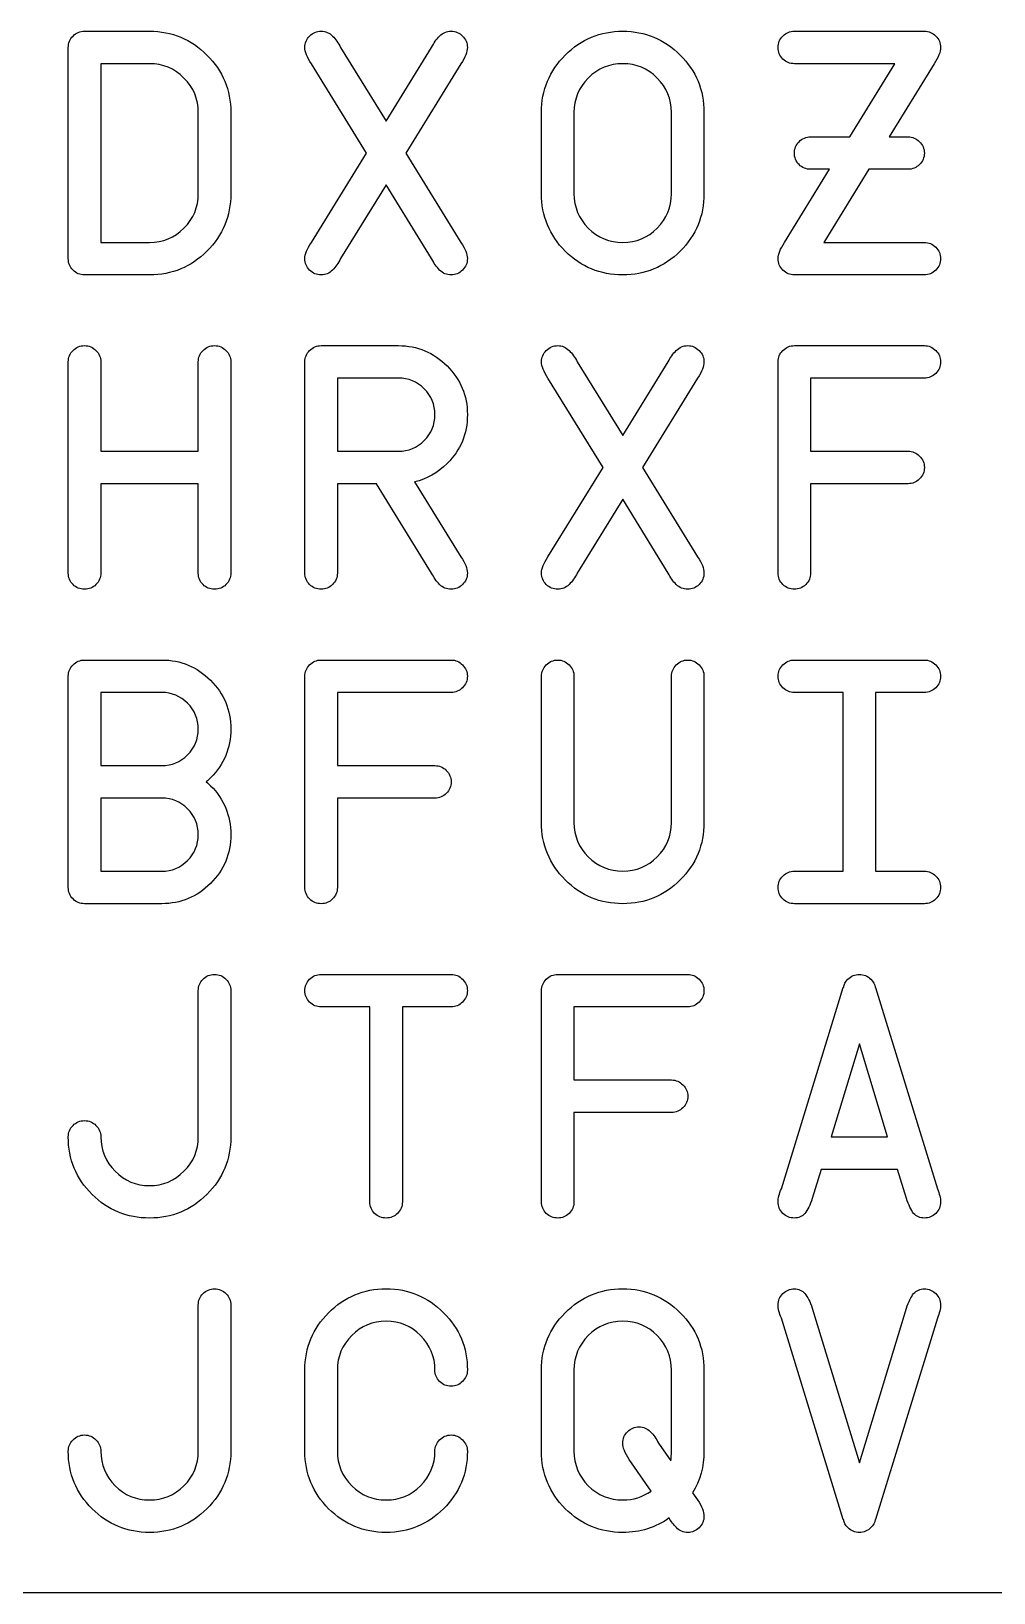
# Model space of a CAD drawing. Extents: x 0.3 to 81.7, y -40.7 to 31.5.
# Drawn here: x 19.99 to 28.63, y 2.86 to 16.88 of the extents above; entities that cross this region are included whole.
import ezdxf

# ---------------------------------------------------------------- set-up
doc = ezdxf.new("R2010")
doc.units = 0
doc.layers.add('Layer_1', color=7, linetype='CONTINUOUS')

msp = doc.modelspace()

# ---------------------------------------------------------------- linework, layer by layer
at = {"layer": 'Layer_1', "color": 7}
for p, q in [((20.465923, 16.876918), (21.049293, 16.876918)), ((26.836319, 16.876918), (28.003058, 16.876918)), ((20.320081, 14.835125), (20.320081, 16.731077)), ((22.7644, 16.731077), (23.172758, 16.068953)), ((23.172758, 16.068953), (23.581117, 16.731077)), ((20.611766, 16.585233), (20.611766, 14.980966)), ((21.049293, 16.585233), (20.611766, 16.585233)), ((22.996289, 15.783101), (22.501883, 16.585233)), ((23.843633, 16.585233), (23.349227, 15.783101)), ((27.737625, 16.585233), (26.836319, 16.585233)), ((27.333642, 15.928942), (27.737625, 16.585233)), ((28.090564, 16.585233), (27.686581, 15.928942)), ((21.48682, 15.418495), (21.48682, 16.147707)), ((21.778505, 16.147707), (21.778505, 15.418495)), ((24.567015, 15.418495), (24.567015, 16.147707)), ((24.8587, 16.147707), (24.8587, 15.418495)), ((25.733754, 15.418495), (25.733754, 16.147707)), ((26.025439, 16.147707), (26.025439, 15.418495)), ((26.982162, 15.928942), (27.333642, 15.928942)), ((27.686581, 15.928942), (27.857216, 15.928942)), ((22.501883, 14.980966), (22.996289, 15.783101)), ((23.349227, 15.783101), (23.843633, 14.980966)), ((26.748814, 14.980966), (27.152797, 15.637257)), ((27.152797, 15.637257), (26.982162, 15.637257)), ((27.505736, 15.637257), (27.101753, 14.980966)), ((27.857216, 15.637257), (27.505736, 15.637257)), ((23.172758, 15.497249), (22.7644, 14.835125)), ((23.581117, 14.835125), (23.172758, 15.497249)), ((20.611766, 14.980966), (21.049293, 14.980966)), ((27.101753, 14.980966), (28.003058, 14.980966)), ((21.049293, 14.689284), (20.465923, 14.689284)), ((28.003058, 14.689284), (26.836319, 14.689284)), ((22.589389, 14.054343), (23.282141, 14.054343)), ((26.836323, 14.054343), (28.003062, 14.054343)), ((20.320085, 12.01255), (20.320085, 13.908502)), ((20.61177, 13.908502), (20.61177, 13.106367)), ((21.486824, 13.106367), (21.486824, 13.908502)), ((21.778509, 13.908502), (21.778509, 12.01255)), ((22.443547, 12.01255), (22.443547, 13.908502)), ((24.887864, 13.908502), (25.296223, 13.246378)), ((25.296223, 13.246378), (25.704582, 13.908502)), ((26.69048, 12.01255), (26.69048, 13.908502)), ((23.282141, 13.762658), (22.735232, 13.762658)), ((22.735232, 13.762658), (22.735232, 13.106367)), ((23.282141, 13.762658), (23.282141, 13.762658)), ((25.119754, 12.960526), (24.625348, 13.762658)), ((25.967098, 13.762658), (25.472692, 12.960526)), ((28.003062, 13.762658), (26.982165, 13.762658)), ((26.982165, 13.762658), (26.982165, 13.106367)), ((20.61177, 13.106367), (21.486824, 13.106367)), ((22.735232, 13.106367), (23.282141, 13.106367)), ((26.982165, 13.106367), (27.857219, 13.106367)), ((24.625348, 12.158391), (25.119754, 12.960526)), ((25.472692, 12.960526), (25.967098, 12.158391)), ((21.486824, 12.814682), (20.61177, 12.814682)), ((20.61177, 12.814682), (20.61177, 12.01255)), ((21.486824, 12.01255), (21.486824, 12.814682)), ((23.085253, 12.814682), (22.735232, 12.814682)), ((22.735232, 12.814682), (22.735232, 12.01255)), ((23.581118, 12.01255), (23.085253, 12.814682)), ((23.427983, 12.830726), (23.843634, 12.158391)), ((27.857219, 12.814682), (26.982165, 12.814682)), ((26.982165, 12.814682), (26.982165, 12.01255)), ((25.296223, 12.674674), (24.887864, 12.01255)), ((25.704582, 12.01255), (25.296223, 12.674674)), ((20.465923, 11.231768), (21.158675, 11.231768)), ((22.589389, 11.231768), (23.756128, 11.231768)), ((26.836319, 11.231768), (28.003058, 11.231768)), ((20.320081, 9.189975), (20.320081, 11.085926)), ((22.443546, 9.189975), (22.443546, 11.085926)), ((24.567015, 9.773344), (24.567015, 11.085926)), ((24.8587, 11.085926), (24.8587, 9.773344)), ((25.733754, 9.773344), (25.733754, 11.085926)), ((26.025439, 11.085926), (26.025439, 9.773344)), ((21.158675, 10.940083), (20.611766, 10.940083)), ((20.611766, 10.940083), (20.611766, 10.283792)), ((21.158675, 10.940083), (21.158675, 10.940083)), ((23.756128, 10.940083), (22.735231, 10.940083)), ((22.735231, 10.940083), (22.735231, 10.283792)), ((27.273847, 10.940083), (26.836319, 10.940083)), ((27.273847, 9.335817), (27.273847, 10.940083)), ((28.003058, 10.940083), (27.565531, 10.940083)), ((27.565531, 10.940083), (27.565531, 9.335817)), ((20.611766, 10.283792), (21.158675, 10.283792)), ((22.735231, 10.283792), (23.610285, 10.283792)), ((21.158675, 9.992108), (20.611766, 9.992108)), ((20.611766, 9.992108), (20.611766, 9.335817)), ((21.158675, 9.992108), (21.158675, 9.992108)), ((23.610285, 9.992108), (22.735231, 9.992108)), ((22.735231, 9.992108), (22.735231, 9.189975)), ((20.611766, 9.335817), (21.158675, 9.335817)), ((26.836319, 9.335817), (27.273847, 9.335817)), ((27.565531, 9.335817), (28.003058, 9.335817)), ((21.158675, 9.044132), (20.465923, 9.044132)), ((21.158675, 9.044132), (21.158675, 9.044132)), ((28.003058, 9.044132), (26.836319, 9.044132)), ((22.589389, 8.409193), (23.756128, 8.409193)), ((24.712857, 8.409193), (25.879597, 8.409193)), ((26.719649, 6.484073), (27.27385, 8.292519)), ((27.27385, 8.292519), (27.276765, 8.292519)), ((27.562616, 8.292519), (27.565534, 8.292519)), ((27.565534, 8.292519), (28.119735, 6.484073)), ((21.48682, 6.950769), (21.48682, 8.263351)), ((21.778505, 8.263351), (21.778505, 6.950769)), ((24.567015, 6.3674), (24.567015, 8.263351)), ((23.026916, 8.117508), (22.589389, 8.117508)), ((23.026916, 6.3674), (23.026916, 8.117508)), ((23.318601, 8.117508), (23.318601, 6.3674)), ((23.756128, 8.117508), (23.318601, 8.117508)), ((25.879597, 8.117508), (24.8587, 8.117508)), ((24.8587, 8.117508), (24.8587, 7.461217)), ((27.419692, 7.784988), (27.165926, 6.950769)), ((27.673458, 6.950769), (27.419692, 7.784988)), ((24.8587, 7.461217), (25.733754, 7.461217)), ((25.733754, 7.169533), (24.8587, 7.169533)), ((24.8587, 7.169533), (24.8587, 6.3674)), ((20.320081, 6.950769), (20.320081, 6.950769)), ((27.165926, 6.950769), (27.673458, 6.950769)), ((27.076962, 6.659084), (26.996749, 6.396568)), ((27.762422, 6.659084), (27.076962, 6.659084)), ((27.842635, 6.396568), (27.762422, 6.659084)), ((21.48682, 4.128194), (21.48682, 5.440776)), ((21.778505, 5.440776), (21.778505, 4.128194)), ((26.996749, 5.411607), (27.419692, 4.023188)), ((27.419692, 4.023188), (27.842635, 5.411607)), ((27.27385, 3.515656), (26.719649, 5.324101)), ((28.119735, 5.324101), (27.565534, 3.515656)), ((22.443546, 4.128194), (22.443546, 4.857406)), ((22.735231, 4.857406), (22.735231, 4.128194)), ((24.567015, 4.128194), (24.567015, 4.857406)), ((24.8587, 4.857406), (24.8587, 4.128194)), ((25.733755, 4.128194), (25.733755, 4.857406)), ((26.025439, 4.857406), (26.025439, 4.128194)), ((20.320081, 4.128194), (20.320081, 4.128194)), ((23.610285, 4.128194), (23.610285, 4.128194)), ((25.617081, 4.201115), (25.726462, 4.042147)), ((25.549993, 3.77088), (25.354564, 4.055273)), ((25.923349, 3.753379), (25.967102, 3.690667)), ((25.713336, 3.528782), (25.713336, 3.528782)), ((27.276768, 3.515656), (27.27385, 3.515656)), ((27.565534, 3.515656), (27.562616, 3.515656)), ((27.419691, 3.398982), (27.419693, 3.398982)), ((81.710386, 2.8575), (2.8575, 2.8575))]:
    msp.add_line(p, q, dxfattribs=at)
for points in [[(20.320081, 16.731077), (20.320081, 16.77094), (20.334179, 16.804969), (20.362375, 16.833165)], [(20.362375, 16.833165), (20.391544, 16.862334), (20.42606, 16.876918), (20.465923, 16.876918)], [(21.049293, 16.876918), (21.250555, 16.876918), (21.422163, 16.805456), (21.564116, 16.662531)], [(22.443546, 16.731077), (22.443546, 16.77094), (22.457644, 16.804969), (22.485841, 16.833165)], [(22.485841, 16.833165), (22.515009, 16.862334), (22.549525, 16.876918), (22.589389, 16.876918)], [(22.589389, 16.876918), (22.629252, 16.876918), (22.663282, 16.862334), (22.691478, 16.833165)], [(22.691478, 16.833165), (22.720647, 16.804969), (22.744954, 16.77094), (22.7644, 16.731077)], [(23.581117, 16.731077), (23.600562, 16.77094), (23.624383, 16.804969), (23.65258, 16.833165)], [(23.65258, 16.833165), (23.681748, 16.862334), (23.716264, 16.876918), (23.756128, 16.876918)], [(23.756128, 16.876918), (23.795991, 16.876918), (23.830021, 16.862334), (23.858217, 16.833165)], [(23.858217, 16.833165), (23.887386, 16.804969), (23.90197, 16.77094), (23.90197, 16.731077)], [(24.779945, 16.662531), (24.922871, 16.805456), (25.094964, 16.876918), (25.296227, 16.876918)], [(25.296227, 16.876918), (25.497489, 16.876918), (25.669097, 16.805456), (25.81105, 16.662531)], [(26.690477, 16.731077), (26.690477, 16.77094), (26.704575, 16.804969), (26.732771, 16.833165)], [(26.732771, 16.833165), (26.76194, 16.862334), (26.796456, 16.876918), (26.836319, 16.876918)], [(28.003058, 16.876918), (28.042922, 16.876918), (28.076952, 16.862334), (28.105148, 16.833165)], [(28.105148, 16.833165), (28.134316, 16.804969), (28.148901, 16.77094), (28.148901, 16.731077)], [(22.501883, 16.585233), (22.462992, 16.642597), (22.443546, 16.691212), (22.443546, 16.731077)], [(23.90197, 16.731077), (23.90197, 16.691212), (23.882524, 16.642597), (23.843633, 16.585233)], [(26.732771, 16.627527), (26.704575, 16.656695), (26.690477, 16.691212), (26.690477, 16.731077)], [(28.148901, 16.731077), (28.148901, 16.691212), (28.129455, 16.642597), (28.090564, 16.585233)], [(21.358479, 16.456892), (21.272918, 16.542453), (21.169856, 16.585233), (21.049293, 16.585233)], [(21.564116, 16.662531), (21.707042, 16.520577), (21.778505, 16.348969), (21.778505, 16.147707)], [(24.567015, 16.147707), (24.567015, 16.348969), (24.637992, 16.520577), (24.779945, 16.662531)], [(25.296227, 16.585233), (25.175664, 16.585233), (25.072602, 16.542453), (24.987041, 16.456892)], [(25.605413, 16.456892), (25.519852, 16.542453), (25.41679, 16.585233), (25.296227, 16.585233)], [(25.81105, 16.662531), (25.953976, 16.520577), (26.025439, 16.348969), (26.025439, 16.147707)], [(26.836319, 16.585233), (26.796456, 16.585233), (26.76194, 16.599331), (26.732771, 16.627527)], [(21.48682, 16.147707), (21.48682, 16.26827), (21.44404, 16.371332), (21.358479, 16.456892)], [(24.987041, 16.456892), (24.90148, 16.371332), (24.8587, 16.26827), (24.8587, 16.147707)], [(25.733754, 16.147707), (25.733754, 16.26827), (25.690974, 16.371332), (25.605413, 16.456892)], [(26.836319, 15.783101), (26.836319, 15.822964), (26.850418, 15.856993), (26.878614, 15.885189)], [(26.878614, 15.885189), (26.907782, 15.914358), (26.942298, 15.928942), (26.982162, 15.928942)], [(27.857216, 15.928942), (27.89708, 15.928942), (27.931109, 15.914358), (27.959306, 15.885189)], [(27.959306, 15.885189), (27.988474, 15.856993), (28.003058, 15.822964), (28.003058, 15.783101)], [(26.878614, 15.679551), (26.850418, 15.708719), (26.836319, 15.743236), (26.836319, 15.783101)], [(28.003058, 15.783101), (28.003058, 15.743236), (27.988474, 15.708719), (27.959306, 15.679551)], [(26.982162, 15.637257), (26.942298, 15.637257), (26.907782, 15.651355), (26.878614, 15.679551)], [(27.959306, 15.679551), (27.931109, 15.651355), (27.89708, 15.637257), (27.857216, 15.637257)], [(21.358479, 15.10931), (21.44404, 15.19487), (21.48682, 15.297932), (21.48682, 15.418495)], [(21.778505, 15.418495), (21.778505, 15.217231), (21.707042, 15.045137), (21.564116, 14.902212)], [(24.779945, 14.902212), (24.637992, 15.045137), (24.567015, 15.217231), (24.567015, 15.418495)], [(24.8587, 15.418495), (24.8587, 15.297932), (24.90148, 15.19487), (24.987041, 15.10931)], [(25.605413, 15.10931), (25.690974, 15.19487), (25.733754, 15.297932), (25.733754, 15.418495)], [(26.025439, 15.418495), (26.025439, 15.217231), (25.953976, 15.045137), (25.81105, 14.902212)], [(21.049293, 14.980966), (21.169856, 14.980966), (21.272918, 15.023747), (21.358479, 15.10931)], [(24.987041, 15.10931), (25.072602, 15.023747), (25.175664, 14.980966), (25.296227, 14.980966)], [(25.296227, 14.980966), (25.41679, 14.980966), (25.519852, 15.023747), (25.605413, 15.10931)], [(21.564116, 14.902212), (21.422163, 14.76026), (21.250555, 14.689284), (21.049293, 14.689284)], [(22.443546, 14.835125), (22.443546, 14.874988), (22.462992, 14.923602), (22.501883, 14.980966)], [(23.843633, 14.980966), (23.882524, 14.923602), (23.90197, 14.874988), (23.90197, 14.835125)], [(25.296227, 14.689284), (25.094964, 14.689284), (24.922871, 14.76026), (24.779945, 14.902212)], [(25.81105, 14.902212), (25.669097, 14.76026), (25.497489, 14.689284), (25.296227, 14.689284)], [(26.690477, 14.835125), (26.690477, 14.874988), (26.709923, 14.923602), (26.748814, 14.980966)], [(28.003058, 14.980966), (28.042922, 14.980966), (28.076952, 14.966382), (28.105148, 14.937213)], [(28.105148, 14.937213), (28.134316, 14.909017), (28.148901, 14.874988), (28.148901, 14.835125)], [(20.362375, 14.731578), (20.334179, 14.760746), (20.320081, 14.795262), (20.320081, 14.835125)], [(20.465923, 14.689284), (20.42606, 14.689284), (20.391544, 14.703382), (20.362375, 14.731578)], [(22.485841, 14.731578), (22.457644, 14.760746), (22.443546, 14.795262), (22.443546, 14.835125)], [(22.589389, 14.689284), (22.549525, 14.689284), (22.515009, 14.703382), (22.485841, 14.731578)], [(22.691478, 14.731578), (22.663282, 14.703382), (22.629252, 14.689284), (22.589389, 14.689284)], [(22.7644, 14.835125), (22.744954, 14.795262), (22.720647, 14.760746), (22.691478, 14.731578)], [(23.65258, 14.731578), (23.624383, 14.760746), (23.600562, 14.795262), (23.581117, 14.835125)], [(23.756128, 14.689284), (23.716264, 14.689284), (23.681748, 14.703382), (23.65258, 14.731578)], [(23.858217, 14.731578), (23.830021, 14.703382), (23.795991, 14.689284), (23.756128, 14.689284)], [(23.90197, 14.835125), (23.90197, 14.795262), (23.887386, 14.760746), (23.858217, 14.731578)], [(26.732771, 14.731578), (26.704575, 14.760746), (26.690477, 14.795262), (26.690477, 14.835125)], [(26.836319, 14.689284), (26.796456, 14.689284), (26.76194, 14.703382), (26.732771, 14.731578)], [(28.105148, 14.731578), (28.076952, 14.703382), (28.042922, 14.689284), (28.003058, 14.689284)], [(28.148901, 14.835125), (28.148901, 14.795262), (28.134316, 14.760746), (28.105148, 14.731578)], [(20.362379, 14.01059), (20.391548, 14.039759), (20.426064, 14.054343), (20.465928, 14.054343)], [(20.465928, 14.054343), (20.505791, 14.054343), (20.539821, 14.039759), (20.568017, 14.01059)], [(21.529118, 14.01059), (21.558287, 14.039759), (21.592803, 14.054343), (21.632667, 14.054343)], [(21.632667, 14.054343), (21.67253, 14.054343), (21.70656, 14.039759), (21.734756, 14.01059)], [(22.485841, 14.01059), (22.51501, 14.039759), (22.549526, 14.054343), (22.589389, 14.054343)], [(23.282141, 14.054343), (23.453262, 14.054343), (23.599105, 13.993575), (23.719668, 13.872039)], [(24.609306, 14.01059), (24.638474, 14.039759), (24.67299, 14.054343), (24.712854, 14.054343)], [(24.712854, 14.054343), (24.752717, 14.054343), (24.786747, 14.039759), (24.814943, 14.01059)], [(25.776044, 14.01059), (25.805213, 14.039759), (25.839729, 14.054343), (25.879593, 14.054343)], [(25.879593, 14.054343), (25.919456, 14.054343), (25.953486, 14.039759), (25.981682, 14.01059)], [(26.732775, 14.01059), (26.761943, 14.039759), (26.796459, 14.054343), (26.836323, 14.054343)], [(28.003062, 14.054343), (28.042925, 14.054343), (28.076955, 14.039759), (28.105151, 14.01059)], [(20.320085, 13.908502), (20.320085, 13.948365), (20.334183, 13.982394), (20.362379, 14.01059)], [(20.568017, 14.01059), (20.597186, 13.982394), (20.61177, 13.948365), (20.61177, 13.908502)], [(21.486824, 13.908502), (21.486824, 13.948365), (21.500922, 13.982394), (21.529118, 14.01059)], [(21.734756, 14.01059), (21.763925, 13.982394), (21.778509, 13.948365), (21.778509, 13.908502)], [(22.443547, 13.908502), (22.443547, 13.948365), (22.457645, 13.982394), (22.485841, 14.01059)], [(24.567011, 13.908502), (24.567011, 13.948365), (24.581109, 13.982394), (24.609306, 14.01059)], [(24.625348, 13.762658), (24.586457, 13.820022), (24.567011, 13.868637), (24.567011, 13.908502)], [(24.814943, 14.01059), (24.844112, 13.982394), (24.868419, 13.948365), (24.887864, 13.908502)], [(25.704582, 13.908502), (25.724027, 13.948365), (25.747848, 13.982394), (25.776044, 14.01059)], [(26.025435, 13.908502), (26.025435, 13.868637), (26.005989, 13.820022), (25.967098, 13.762658)], [(25.981682, 14.01059), (26.010851, 13.982394), (26.025435, 13.948365), (26.025435, 13.908502)], [(26.69048, 13.908502), (26.69048, 13.948365), (26.704578, 13.982394), (26.732775, 14.01059)], [(28.105151, 14.01059), (28.13432, 13.982394), (28.148904, 13.948365), (28.148904, 13.908502)], [(28.148904, 13.908502), (28.148904, 13.868637), (28.13432, 13.83412), (28.105151, 13.804952)], [(23.51403, 13.666403), (23.449859, 13.730573), (23.372563, 13.762658), (23.282141, 13.762658)], [(23.719668, 13.872039), (23.841203, 13.751477), (23.901971, 13.605635), (23.901971, 13.434513)], [(28.105151, 13.804952), (28.076955, 13.776756), (28.042925, 13.762658), (28.003062, 13.762658)], [(23.610286, 13.434513), (23.610286, 13.524935), (23.578201, 13.602232), (23.51403, 13.666403)], [(23.51403, 13.202625), (23.578201, 13.266794), (23.610286, 13.34409), (23.610286, 13.434513)], [(23.901971, 13.434513), (23.901971, 13.263392), (23.841689, 13.11755), (23.721126, 12.996986)], [(23.282141, 13.106367), (23.372563, 13.106367), (23.449859, 13.138453), (23.51403, 13.202625)], [(27.857219, 13.106367), (27.897083, 13.106367), (27.931113, 13.091783), (27.959309, 13.062614)], [(27.959309, 13.062614), (27.988477, 13.034418), (28.003062, 13.000389), (28.003062, 12.960526)], [(23.721126, 12.996986), (23.635565, 12.911426), (23.537851, 12.856006), (23.427983, 12.830726)], [(28.003062, 12.960526), (28.003062, 12.920661), (27.988477, 12.886144), (27.959309, 12.856976)], [(27.959309, 12.856976), (27.931113, 12.82878), (27.897083, 12.814682), (27.857219, 12.814682)], [(23.843634, 12.158391), (23.882525, 12.101027), (23.901971, 12.052413), (23.901971, 12.01255)], [(24.567011, 12.01255), (24.567011, 12.052413), (24.586457, 12.101027), (24.625348, 12.158391)], [(25.967098, 12.158391), (26.005989, 12.101027), (26.025435, 12.052413), (26.025435, 12.01255)], [(20.362379, 11.909003), (20.334183, 11.938171), (20.320085, 11.972687), (20.320085, 12.01255)], [(20.61177, 12.01255), (20.61177, 11.972687), (20.597186, 11.938171), (20.568017, 11.909003)], [(21.529118, 11.909003), (21.500922, 11.938171), (21.486824, 11.972687), (21.486824, 12.01255)], [(21.778509, 12.01255), (21.778509, 11.972687), (21.763925, 11.938171), (21.734756, 11.909003)], [(22.485841, 11.909003), (22.457645, 11.938171), (22.443547, 11.972687), (22.443547, 12.01255)], [(22.735232, 12.01255), (22.735232, 11.972687), (22.720648, 11.938171), (22.691479, 11.909003)], [(23.65258, 11.909003), (23.624384, 11.938171), (23.600563, 11.972687), (23.581118, 12.01255)], [(23.901971, 12.01255), (23.901971, 11.972687), (23.887387, 11.938171), (23.858218, 11.909003)], [(24.609306, 11.909003), (24.581109, 11.938171), (24.567011, 11.972687), (24.567011, 12.01255)], [(24.887864, 12.01255), (24.868419, 11.972687), (24.844112, 11.938171), (24.814943, 11.909003)], [(25.776044, 11.909003), (25.747848, 11.938171), (25.724027, 11.972687), (25.704582, 12.01255)], [(26.025435, 12.01255), (26.025435, 11.972687), (26.010851, 11.938171), (25.981682, 11.909003)], [(26.732775, 11.909003), (26.704578, 11.938171), (26.69048, 11.972687), (26.69048, 12.01255)], [(26.982165, 12.01255), (26.982165, 11.972687), (26.967581, 11.938171), (26.938412, 11.909003)], [(20.465928, 11.866709), (20.426064, 11.866709), (20.391548, 11.880807), (20.362379, 11.909003)], [(20.568017, 11.909003), (20.539821, 11.880807), (20.505791, 11.866709), (20.465928, 11.866709)], [(21.632667, 11.866709), (21.592803, 11.866709), (21.558287, 11.880807), (21.529118, 11.909003)], [(21.734756, 11.909003), (21.70656, 11.880807), (21.67253, 11.866709), (21.632667, 11.866709)], [(22.589389, 11.866709), (22.549526, 11.866709), (22.51501, 11.880807), (22.485841, 11.909003)], [(22.691479, 11.909003), (22.663283, 11.880807), (22.629253, 11.866709), (22.589389, 11.866709)], [(23.756128, 11.866709), (23.716265, 11.866709), (23.681749, 11.880807), (23.65258, 11.909003)], [(23.858218, 11.909003), (23.830022, 11.880807), (23.795992, 11.866709), (23.756128, 11.866709)], [(24.712854, 11.866709), (24.67299, 11.866709), (24.638474, 11.880807), (24.609306, 11.909003)], [(24.814943, 11.909003), (24.786747, 11.880807), (24.752717, 11.866709), (24.712854, 11.866709)], [(25.879593, 11.866709), (25.839729, 11.866709), (25.805213, 11.880807), (25.776044, 11.909003)], [(25.981682, 11.909003), (25.953486, 11.880807), (25.919456, 11.866709), (25.879593, 11.866709)], [(26.836323, 11.866709), (26.796459, 11.866709), (26.761943, 11.880807), (26.732775, 11.909003)], [(26.938412, 11.909003), (26.910216, 11.880807), (26.876186, 11.866709), (26.836323, 11.866709)], [(20.362375, 11.188015), (20.391544, 11.217184), (20.42606, 11.231768), (20.465923, 11.231768)], [(21.158675, 11.231768), (21.329796, 11.231768), (21.475639, 11.171), (21.596202, 11.049465)], [(22.485841, 11.188015), (22.515009, 11.217184), (22.549525, 11.231768), (22.589389, 11.231768)], [(23.756128, 11.231768), (23.795991, 11.231768), (23.830021, 11.217184), (23.858217, 11.188015)], [(24.609309, 11.188015), (24.638478, 11.217184), (24.672994, 11.231768), (24.712857, 11.231768)], [(24.712857, 11.231768), (24.752721, 11.231768), (24.786751, 11.217184), (24.814947, 11.188015)], [(25.776048, 11.188015), (25.805217, 11.217184), (25.839733, 11.231768), (25.879597, 11.231768)], [(25.879597, 11.231768), (25.91946, 11.231768), (25.95349, 11.217184), (25.981686, 11.188015)], [(26.732771, 11.188015), (26.76194, 11.217184), (26.796456, 11.231768), (26.836319, 11.231768)], [(28.003058, 11.231768), (28.042922, 11.231768), (28.076952, 11.217184), (28.105148, 11.188015)], [(20.320081, 11.085926), (20.320081, 11.125789), (20.334179, 11.159819), (20.362375, 11.188015)], [(22.443546, 11.085926), (22.443546, 11.125789), (22.457644, 11.159819), (22.485841, 11.188015)], [(23.858217, 11.188015), (23.887386, 11.159819), (23.90197, 11.125789), (23.90197, 11.085926)], [(23.90197, 11.085926), (23.90197, 11.046062), (23.887386, 11.011546), (23.858217, 10.982377)], [(24.567015, 11.085926), (24.567015, 11.125789), (24.581113, 11.159819), (24.609309, 11.188015)], [(24.814947, 11.188015), (24.844116, 11.159819), (24.8587, 11.125789), (24.8587, 11.085926)], [(25.733754, 11.085926), (25.733754, 11.125789), (25.747852, 11.159819), (25.776048, 11.188015)], [(25.981686, 11.188015), (26.010855, 11.159819), (26.025439, 11.125789), (26.025439, 11.085926)], [(26.690477, 11.085926), (26.690477, 11.125789), (26.704575, 11.159819), (26.732771, 11.188015)], [(26.732771, 10.982377), (26.704575, 11.011546), (26.690477, 11.046062), (26.690477, 11.085926)], [(28.105148, 11.188015), (28.134316, 11.159819), (28.148901, 11.125789), (28.148901, 11.085926)], [(28.148901, 11.085926), (28.148901, 11.046062), (28.134316, 11.011546), (28.105148, 10.982377)], [(21.390564, 10.843827), (21.326393, 10.907998), (21.249097, 10.940083), (21.158675, 10.940083)], [(21.596202, 11.049465), (21.717737, 10.928902), (21.778505, 10.78306), (21.778505, 10.611938)], [(23.858217, 10.982377), (23.830021, 10.954181), (23.795991, 10.940083), (23.756128, 10.940083)], [(26.836319, 10.940083), (26.796456, 10.940083), (26.76194, 10.954181), (26.732771, 10.982377)], [(28.105148, 10.982377), (28.076952, 10.954181), (28.042922, 10.940083), (28.003058, 10.940083)], [(21.48682, 10.611938), (21.48682, 10.70236), (21.454735, 10.779657), (21.390564, 10.843827)], [(21.390564, 10.380049), (21.454735, 10.444219), (21.48682, 10.521516), (21.48682, 10.611938)], [(21.778505, 10.611938), (21.778505, 10.440816), (21.718223, 10.294974), (21.59766, 10.174411)], [(21.158675, 10.283792), (21.249097, 10.283792), (21.326393, 10.315878), (21.390564, 10.380049)], [(23.610285, 10.283792), (23.650149, 10.283792), (23.684179, 10.269208), (23.712375, 10.24004)], [(23.712375, 10.24004), (23.741543, 10.211844), (23.756128, 10.177814), (23.756128, 10.13795)], [(21.59766, 10.174411), (21.585021, 10.161771), (21.571895, 10.149617), (21.558283, 10.13795)], [(21.558283, 10.13795), (21.571895, 10.126283), (21.58502, 10.114616), (21.59766, 10.102948)], [(21.59766, 10.102948), (21.718223, 9.981413), (21.778505, 9.835084), (21.778505, 9.663962)], [(23.756128, 10.13795), (23.756128, 10.098087), (23.741543, 10.063571), (23.712375, 10.034402)], [(21.390564, 9.895852), (21.326393, 9.960022), (21.249097, 9.992108), (21.158675, 9.992108)], [(23.712375, 10.034402), (23.684179, 10.006206), (23.650149, 9.992108), (23.610285, 9.992108)], [(21.48682, 9.663962), (21.48682, 9.754385), (21.454735, 9.831681), (21.390564, 9.895852)], [(24.779945, 9.257062), (24.637992, 9.399988), (24.567015, 9.572082), (24.567015, 9.773344)], [(24.8587, 9.773344), (24.8587, 9.652781), (24.90148, 9.549719), (24.987041, 9.464158)], [(25.605413, 9.464158), (25.690974, 9.549719), (25.733754, 9.652781), (25.733754, 9.773344)], [(26.025439, 9.773344), (26.025439, 9.572082), (25.953976, 9.399988), (25.81105, 9.257062)], [(21.390564, 9.432073), (21.454735, 9.496244), (21.48682, 9.57354), (21.48682, 9.663962)], [(21.778505, 9.663962), (21.778505, 9.492841), (21.717737, 9.346512), (21.596202, 9.224977)], [(21.158675, 9.335817), (21.249097, 9.335817), (21.326393, 9.367902), (21.390564, 9.432073)], [(24.987041, 9.464158), (25.072602, 9.378597), (25.175664, 9.335817), (25.296227, 9.335817)], [(25.296227, 9.335817), (25.41679, 9.335817), (25.519852, 9.378597), (25.605413, 9.464158)], [(25.296227, 9.044132), (25.094964, 9.044132), (24.922871, 9.115109), (24.779945, 9.257062)], [(25.81105, 9.257062), (25.669097, 9.115109), (25.497489, 9.044132), (25.296227, 9.044132)], [(26.690477, 9.189975), (26.690477, 9.229838), (26.704575, 9.263868), (26.732771, 9.292064)], [(26.732771, 9.292064), (26.76194, 9.321233), (26.796456, 9.335817), (26.836319, 9.335817)], [(28.003058, 9.335817), (28.042922, 9.335817), (28.076952, 9.321233), (28.105148, 9.292064)], [(28.105148, 9.292064), (28.134316, 9.263868), (28.148901, 9.229838), (28.148901, 9.189975)], [(20.362375, 9.086427), (20.334179, 9.115595), (20.320081, 9.150111), (20.320081, 9.189975)], [(21.596202, 9.224977), (21.475639, 9.104414), (21.329796, 9.044132), (21.158675, 9.044132)], [(22.485841, 9.086427), (22.457644, 9.115595), (22.443546, 9.150111), (22.443546, 9.189975)], [(22.735231, 9.189975), (22.735231, 9.150111), (22.720647, 9.115595), (22.691478, 9.086427)], [(26.732771, 9.086427), (26.704575, 9.115595), (26.690477, 9.150111), (26.690477, 9.189975)], [(28.148901, 9.189975), (28.148901, 9.150111), (28.134316, 9.115595), (28.105148, 9.086427)], [(20.465923, 9.044132), (20.42606, 9.044132), (20.391544, 9.05823), (20.362375, 9.086427)], [(22.589389, 9.044132), (22.549525, 9.044132), (22.515009, 9.05823), (22.485841, 9.086427)], [(22.691478, 9.086427), (22.663282, 9.05823), (22.629252, 9.044132), (22.589389, 9.044132)], [(26.836319, 9.044132), (26.796456, 9.044132), (26.76194, 9.05823), (26.732771, 9.086427)], [(28.105148, 9.086427), (28.076952, 9.05823), (28.042922, 9.044132), (28.003058, 9.044132)], [(21.48682, 8.263351), (21.48682, 8.303214), (21.500918, 8.337244), (21.529114, 8.36544)], [(21.529114, 8.36544), (21.558283, 8.394609), (21.592799, 8.409193), (21.632662, 8.409193)], [(21.632662, 8.409193), (21.672526, 8.409193), (21.706556, 8.394609), (21.734752, 8.36544)], [(21.734752, 8.36544), (21.76392, 8.337244), (21.778505, 8.303214), (21.778505, 8.263351)], [(22.443546, 8.263351), (22.443546, 8.303214), (22.457644, 8.337244), (22.485841, 8.36544)], [(22.485841, 8.36544), (22.515009, 8.394609), (22.549525, 8.409193), (22.589389, 8.409193)], [(23.756128, 8.409193), (23.795991, 8.409193), (23.830021, 8.394609), (23.858217, 8.36544)], [(23.858217, 8.36544), (23.887386, 8.337244), (23.90197, 8.303214), (23.90197, 8.263351)], [(24.567015, 8.263351), (24.567015, 8.303214), (24.581113, 8.337244), (24.609309, 8.36544)], [(24.609309, 8.36544), (24.638478, 8.394609), (24.672994, 8.409193), (24.712857, 8.409193)], [(25.879597, 8.409193), (25.91946, 8.409193), (25.95349, 8.394609), (25.981686, 8.36544)], [(25.981686, 8.36544), (26.010855, 8.337244), (26.025439, 8.303214), (26.025439, 8.263351)], [(27.276765, 8.292519), (27.281627, 8.319743), (27.295239, 8.34405), (27.317601, 8.36544)], [(27.317601, 8.36544), (27.345797, 8.394609), (27.379827, 8.409193), (27.419691, 8.409193)], [(27.419691, 8.409193), (27.459554, 8.409193), (27.49407, 8.394609), (27.523239, 8.36544)], [(27.523239, 8.36544), (27.544629, 8.34405), (27.557755, 8.319743), (27.562616, 8.292519)], [(22.485841, 8.159802), (22.457644, 8.188971), (22.443546, 8.223487), (22.443546, 8.263351)], [(22.589389, 8.117508), (22.549525, 8.117508), (22.515009, 8.131606), (22.485841, 8.159802)], [(23.858217, 8.159802), (23.830021, 8.131606), (23.795991, 8.117508), (23.756128, 8.117508)], [(23.90197, 8.263351), (23.90197, 8.223487), (23.887386, 8.188971), (23.858217, 8.159802)], [(25.981686, 8.159802), (25.95349, 8.131606), (25.91946, 8.117508), (25.879597, 8.117508)], [(26.025439, 8.263351), (26.025439, 8.223487), (26.010855, 8.188971), (25.981686, 8.159802)], [(25.733754, 7.461217), (25.773618, 7.461217), (25.807648, 7.446633), (25.835844, 7.417465)], [(25.835844, 7.417465), (25.865012, 7.389269), (25.879597, 7.355239), (25.879597, 7.315375)], [(25.879597, 7.315375), (25.879597, 7.275511), (25.865012, 7.240995), (25.835844, 7.211827)], [(25.835844, 7.211827), (25.807648, 7.183631), (25.773618, 7.169533), (25.733754, 7.169533)], [(20.320081, 6.950769), (20.320081, 6.990633), (20.334179, 7.024663), (20.362375, 7.052859)], [(20.362375, 7.052859), (20.391544, 7.082027), (20.42606, 7.096611), (20.465923, 7.096611)], [(20.465923, 7.096611), (20.505787, 7.096611), (20.539817, 7.082027), (20.568013, 7.052859)], [(20.568013, 7.052859), (20.597181, 7.024663), (20.611766, 6.990633), (20.611766, 6.950769)], [(20.533011, 6.434487), (20.391058, 6.577413), (20.320081, 6.749507), (20.320081, 6.950769)], [(20.611766, 6.950769), (20.611766, 6.830206), (20.654546, 6.727144), (20.740107, 6.641583)], [(21.358479, 6.641583), (21.44404, 6.727144), (21.48682, 6.830206), (21.48682, 6.950769)], [(21.778505, 6.950769), (21.778505, 6.749507), (21.707042, 6.577413), (21.564116, 6.434487)], [(20.740107, 6.641583), (20.825668, 6.556022), (20.92873, 6.513242), (21.049293, 6.513242)], [(21.049293, 6.513242), (21.169856, 6.513242), (21.272918, 6.556022), (21.358479, 6.641583)], [(26.69048, 6.3674), (26.69048, 6.400457), (26.700203, 6.439349), (26.719649, 6.484073)], [(28.119735, 6.484073), (28.139181, 6.439349), (28.148904, 6.400457), (28.148904, 6.3674)], [(21.049293, 6.221557), (20.84803, 6.221557), (20.675936, 6.292534), (20.533011, 6.434487)], [(21.564116, 6.434487), (21.422163, 6.292534), (21.250555, 6.221557), (21.049293, 6.221557)], [(23.06921, 6.263852), (23.041014, 6.29302), (23.026916, 6.327536), (23.026916, 6.3674)], [(23.318601, 6.3674), (23.318601, 6.327536), (23.304016, 6.29302), (23.274848, 6.263852)], [(24.609309, 6.263852), (24.581113, 6.29302), (24.567015, 6.327536), (24.567015, 6.3674)], [(24.8587, 6.3674), (24.8587, 6.327536), (24.844116, 6.29302), (24.814947, 6.263852)], [(26.732774, 6.263852), (26.704578, 6.29302), (26.69048, 6.327536), (26.69048, 6.3674)], [(26.996749, 6.396568), (26.977303, 6.337259), (26.955427, 6.29302), (26.93112, 6.263852)], [(27.906806, 6.263852), (27.883471, 6.29302), (27.86208, 6.337259), (27.842635, 6.396568)], [(28.148904, 6.3674), (28.148904, 6.327536), (28.13432, 6.29302), (28.105151, 6.263852)], [(23.172758, 6.221557), (23.132895, 6.221557), (23.098379, 6.235655), (23.06921, 6.263852)], [(23.274848, 6.263852), (23.246652, 6.235655), (23.212622, 6.221557), (23.172758, 6.221557)], [(24.712857, 6.221557), (24.672994, 6.221557), (24.638478, 6.235655), (24.609309, 6.263852)], [(24.814947, 6.263852), (24.786751, 6.235655), (24.752721, 6.221557), (24.712857, 6.221557)], [(26.836323, 6.221557), (26.796459, 6.221557), (26.761943, 6.235655), (26.732774, 6.263852)], [(26.93112, 6.263852), (26.907785, 6.235655), (26.876186, 6.221557), (26.836323, 6.221557)], [(28.003061, 6.221557), (27.963198, 6.221557), (27.931113, 6.235655), (27.906806, 6.263852)], [(28.105151, 6.263852), (28.076955, 6.235655), (28.042925, 6.221557), (28.003061, 6.221557)], [(21.48682, 5.440776), (21.48682, 5.480639), (21.500918, 5.514669), (21.529114, 5.542865)], [(21.529114, 5.542865), (21.558283, 5.572034), (21.592799, 5.586618), (21.632662, 5.586618)], [(21.632662, 5.586618), (21.672526, 5.586618), (21.706556, 5.572034), (21.734752, 5.542865)], [(21.734752, 5.542865), (21.76392, 5.514669), (21.778505, 5.480639), (21.778505, 5.440776)], [(22.656476, 5.372229), (22.799402, 5.515155), (22.971496, 5.586618), (23.172758, 5.586618)], [(23.172758, 5.586618), (23.374021, 5.586618), (23.545629, 5.515155), (23.687582, 5.372229)], [(24.779945, 5.372229), (24.92287, 5.515155), (25.094964, 5.586618), (25.296227, 5.586618)], [(25.296227, 5.586618), (25.497489, 5.586618), (25.669097, 5.515155), (25.81105, 5.372229)], [(26.69048, 5.440776), (26.69048, 5.480639), (26.704578, 5.514669), (26.732774, 5.542865)], [(26.732774, 5.542865), (26.761943, 5.572034), (26.796459, 5.586618), (26.836323, 5.586618)], [(26.836323, 5.586618), (26.876186, 5.586618), (26.907785, 5.572034), (26.93112, 5.542865)], [(26.93112, 5.542865), (26.955427, 5.514669), (26.977303, 5.470916), (26.996749, 5.411607)], [(27.842635, 5.411607), (27.86208, 5.470916), (27.883471, 5.514669), (27.906806, 5.542865)], [(27.906806, 5.542865), (27.931113, 5.572034), (27.963198, 5.586618), (28.003061, 5.586618)], [(28.003061, 5.586618), (28.042925, 5.586618), (28.076955, 5.572034), (28.105151, 5.542865)], [(28.105151, 5.542865), (28.13432, 5.514669), (28.148904, 5.480639), (28.148904, 5.440776)], [(22.443546, 4.857406), (22.443546, 5.058668), (22.514523, 5.230276), (22.656476, 5.372229)], [(23.687582, 5.372229), (23.830507, 5.230276), (23.90197, 5.058668), (23.90197, 4.857406)], [(24.567015, 4.857406), (24.567015, 5.058668), (24.637992, 5.230276), (24.779945, 5.372229)], [(25.81105, 5.372229), (25.953976, 5.230276), (26.025439, 5.058668), (26.025439, 4.857406)], [(26.719649, 5.324101), (26.700203, 5.368827), (26.69048, 5.407718), (26.69048, 5.440776)], [(28.148904, 5.440776), (28.148904, 5.407718), (28.139181, 5.368827), (28.119735, 5.324101)], [(23.172758, 5.294933), (23.052195, 5.294933), (22.949133, 5.252153), (22.863572, 5.166592)], [(23.481944, 5.166592), (23.396383, 5.252153), (23.293321, 5.294933), (23.172758, 5.294933)], [(25.296227, 5.294933), (25.175665, 5.294933), (25.072603, 5.252153), (24.987042, 5.166592)], [(25.605413, 5.166592), (25.519853, 5.252153), (25.416791, 5.294933), (25.296227, 5.294933)], [(22.863572, 5.166592), (22.778012, 5.081031), (22.735231, 4.977969), (22.735231, 4.857406)], [(23.610285, 4.857406), (23.610285, 4.977969), (23.567505, 5.081031), (23.481944, 5.166592)], [(24.987042, 5.166592), (24.901481, 5.081031), (24.8587, 4.977969), (24.8587, 4.857406)], [(25.733755, 4.857406), (25.733755, 4.977969), (25.690974, 5.081031), (25.605413, 5.166592)], [(23.65258, 4.753858), (23.624383, 4.783026), (23.610285, 4.817542), (23.610285, 4.857406)], [(23.90197, 4.857406), (23.90197, 4.817542), (23.887386, 4.783026), (23.858217, 4.753858)], [(23.756128, 4.711564), (23.716264, 4.711564), (23.681748, 4.725662), (23.65258, 4.753858)], [(23.858217, 4.753858), (23.830021, 4.725662), (23.795991, 4.711564), (23.756128, 4.711564)], [(25.338522, 4.303205), (25.36769, 4.332373), (25.402206, 4.346958), (25.44207, 4.346958)], [(25.44207, 4.346958), (25.481934, 4.346958), (25.515963, 4.332373), (25.54416, 4.303205)], [(20.320081, 4.128194), (20.320081, 4.168058), (20.334179, 4.202088), (20.362375, 4.230284)], [(20.362375, 4.230284), (20.391544, 4.259452), (20.42606, 4.274036), (20.465923, 4.274036)], [(20.465923, 4.274036), (20.505787, 4.274036), (20.539817, 4.259452), (20.568013, 4.230284)], [(20.568013, 4.230284), (20.597181, 4.202088), (20.611766, 4.168058), (20.611766, 4.128194)], [(23.610285, 4.128194), (23.610285, 4.168058), (23.624383, 4.202088), (23.65258, 4.230284)], [(23.65258, 4.230284), (23.681748, 4.259452), (23.716264, 4.274036), (23.756128, 4.274036)], [(23.756128, 4.274036), (23.795991, 4.274036), (23.830021, 4.259452), (23.858217, 4.230284)], [(23.858217, 4.230284), (23.887386, 4.202088), (23.90197, 4.168058), (23.90197, 4.128194)], [(25.296227, 4.201115), (25.296227, 4.240979), (25.310326, 4.275009), (25.338522, 4.303205)], [(25.54416, 4.303205), (25.573328, 4.275009), (25.597635, 4.240979), (25.617081, 4.201115)], [(20.533011, 3.611912), (20.391058, 3.754838), (20.320081, 3.926932), (20.320081, 4.128194)], [(20.611766, 4.128194), (20.611766, 4.007631), (20.654546, 3.904569), (20.740107, 3.819008)], [(21.358479, 3.819008), (21.44404, 3.904569), (21.48682, 4.007631), (21.48682, 4.128194)], [(21.778505, 4.128194), (21.778505, 3.926932), (21.707042, 3.754838), (21.564116, 3.611912)], [(22.656476, 3.611912), (22.514523, 3.754838), (22.443546, 3.926932), (22.443546, 4.128194)], [(22.735231, 4.128194), (22.735231, 4.007631), (22.778012, 3.904569), (22.863572, 3.819008)], [(23.481944, 3.819008), (23.567505, 3.904569), (23.610285, 4.007631), (23.610285, 4.128194)], [(23.90197, 4.128194), (23.90197, 3.926932), (23.830507, 3.754838), (23.687582, 3.611912)], [(24.779945, 3.611912), (24.637992, 3.754838), (24.567015, 3.926932), (24.567015, 4.128194)], [(24.8587, 4.128194), (24.8587, 4.007631), (24.901481, 3.904569), (24.987042, 3.819008)], [(25.354564, 4.055273), (25.315673, 4.112638), (25.296227, 4.161252), (25.296227, 4.201115)], [(25.726462, 4.042147), (25.731324, 4.069371), (25.733755, 4.098053), (25.733755, 4.128194)], [(26.025439, 4.128194), (26.025439, 3.989158), (25.991409, 3.864219), (25.923349, 3.753379)], [(20.740107, 3.819008), (20.825668, 3.733447), (20.92873, 3.690667), (21.049293, 3.690667)], [(21.049293, 3.690667), (21.169856, 3.690667), (21.272918, 3.733447), (21.358479, 3.819008)], [(22.863572, 3.819008), (22.949133, 3.733447), (23.052195, 3.690667), (23.172758, 3.690667)], [(23.172758, 3.690667), (23.293321, 3.690667), (23.396383, 3.733447), (23.481944, 3.819008)], [(24.987042, 3.819008), (25.072603, 3.733447), (25.175665, 3.690667), (25.296227, 3.690667)], [(25.296227, 3.690667), (25.391511, 3.690667), (25.4761, 3.717405), (25.549993, 3.77088)], [(25.967102, 3.690667), (26.005993, 3.633302), (26.025439, 3.584688), (26.025439, 3.544825)], [(21.049293, 3.398982), (20.84803, 3.398982), (20.675936, 3.469959), (20.533011, 3.611912)], [(21.564116, 3.611912), (21.422163, 3.469959), (21.250555, 3.398982), (21.049293, 3.398982)], [(23.172758, 3.398982), (22.971496, 3.398982), (22.799402, 3.469959), (22.656476, 3.611912)], [(23.687582, 3.611912), (23.545629, 3.469959), (23.374021, 3.398982), (23.172758, 3.398982)], [(25.296227, 3.398982), (25.094964, 3.398982), (24.92287, 3.469959), (24.779945, 3.611912)], [(25.713336, 3.528782), (25.591801, 3.442249), (25.452764, 3.398982), (25.296227, 3.398982)], [(25.777507, 3.442735), (25.752227, 3.467042), (25.730837, 3.495724), (25.713336, 3.528782)], [(26.025439, 3.544825), (26.025439, 3.504961), (26.010854, 3.470445), (25.981686, 3.441277)], [(27.317604, 3.442735), (27.295241, 3.464125), (27.281629, 3.488432), (27.276768, 3.515656)], [(27.562616, 3.515656), (27.557754, 3.488432), (27.544629, 3.464125), (27.523239, 3.442735)], [(25.879596, 3.398982), (25.839733, 3.398982), (25.805703, 3.413566), (25.777507, 3.442735)], [(25.981686, 3.441277), (25.95349, 3.41308), (25.91946, 3.398982), (25.879596, 3.398982)], [(27.419693, 3.398982), (27.37983, 3.398982), (27.3458, 3.413566), (27.317604, 3.442735)], [(27.523239, 3.442735), (27.49407, 3.413566), (27.459554, 3.398982), (27.419691, 3.398982)]]:
    msp.add_open_spline(points, degree=3, dxfattribs=at)

doc.saveas('drawing.dxf')
